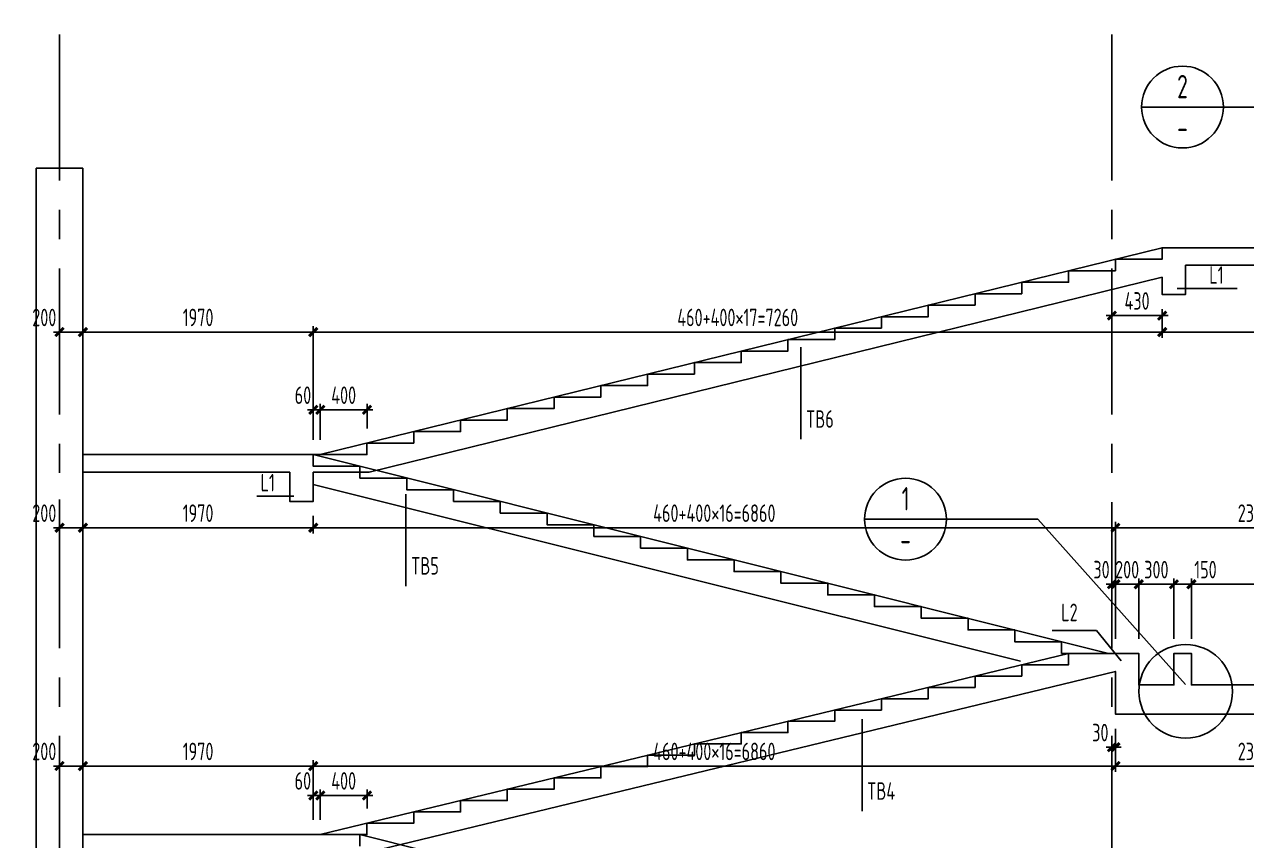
# Model space of a CAD drawing. Extents: x 20383 to 83436, y 6754 to 118707.
# Drawn here: x 33391 to 43842, y 30740 to 37720 of the extents above; entities that cross this region are included whole.
import ezdxf
from ezdxf.enums import TextEntityAlignment as Align

# ---------------------------------------------------------------- set-up
doc = ezdxf.new("R2010")
doc.units = 0
doc.header["$LTSCALE"] = 1000
doc.header["$MEASUREMENT"] = 0
doc.linetypes.add('CENTER', pattern=[2, 1.25, -0.25, 0.25, -0.25])
doc.layers.get('0').update_dxf_attribs({"linetype": 'CONTINUOUS'})
doc.layers.get('Defpoints').update_dxf_attribs({"color": 167, "linetype": 'CONTINUOUS'})
for name, color, linetype in [('$0$A_STR-砼墙', 51, 'CONTINUOUS'), ('104-13 B2核心筒$0$A_STR-砼墙', 51, 'CONTINUOUS'), ('A_STR-砼墙', 51, 'CONTINUOUS'), ('A_STR-砼柱', 51, 'CONTINUOUS'), ('AXIS', 253, 'CENTER'), ('s-dim', 3, 'CONTINUOUS'), ('S-TEXT', 7, 'CONTINUOUS'), ('s-thin', 3, 'CONTINUOUS'), ('S_TEXT', 7, 'CONTINUOUS'), ('S_THIN', 7, 'CONTINUOUS')]:
    doc.layers.add(name, color=color, linetype=linetype)
doc.styles.add('TSSD_Dimension', font='tssdeng.shx', dxfattribs={"width": 0.7, "bigfont": 'TSSDCHN.SHX'})
doc.styles.add('TSSD_Label', font='Tssdeng.shx', dxfattribs={"width": 0.7, "bigfont": 'Hztxt.shx'})
doc.styles.add('TSSD_Num', font='Tssdeng.shx', dxfattribs={"width": 0.7, "bigfont": 'Hztxt.shx'})
doc.dimstyles.new('TSSD_50_50', dxfattribs={"dimtxt": 150, "dimasz": 50, "dimexe": 50, "dimexo": 125, "dimgap": 50, "dimtad": 1, "dimdec": 0, "dimzin": 0, "dimdsep": 46, "dimtxsty": 'TSSD_Dimension', "dimblk": 'ARCHTICK', "dimblk1": 'ARCHTICK', "dimblk2": 'ARCHTICK', "dimcen": 0, "dimdle": 50, "dimclrt": 7, "dimadec": 0, "dimazin": 0, "dimtfac": 1, "dimtdec": 0, "dimtix": 1, "dimtmove": 2, "dimatfit": 3, "dimfxl": 1, "dimtolj": 1, "dimtzin": 0, "dimarcsym": 0})

# ---------------------------------------------------------------- blocks, each defined once
blk = doc.blocks.new('_ArchTick')
at = {"color": 0, "const_width": 0.5}
blk.add_lwpolyline([(-0.71, -0.71), (0.71, 0.71)], dxfattribs=at)
blk = doc.blocks.new('*D119')
at = {"layer": 'Defpoints', "color": 0, "transparency": 16777216}
for p in [(33891, 31377), (33691, 31048), (33891, 30791)]:
    blk.add_point(p, dxfattribs=at)
at = {"layer": 's-dim', "color": 0, "lineweight": -2, "transparency": 16777216}
for p, q in [((33641, 31377), (33941, 31377)), ((33691, 31173), (33691, 31427)), ((33891, 30916), (33891, 31427))]:
    blk.add_line(p, q, dxfattribs=at)
at = {"layer": 's-dim', "color": 0, "lineweight": -2, "transparency": 16777216, "xscale": 50, "yscale": 50, "zscale": 50, "rotation": 180}
blk.add_blockref('_ArchTick', (33691, 31377), dxfattribs=at)
at = {"layer": 's-dim', "color": 0, "lineweight": -2, "transparency": 16777216, "xscale": 50, "yscale": 50, "zscale": 50}
blk.add_blockref('_ArchTick', (33891, 31377), dxfattribs=at)
at = {"layer": 's-dim', "color": 7, "transparency": 16777216, "insert": (33561, 31502), "char_height": 150, "attachment_point": 5, "style": 'TSSD_Dimension'}
blk.add_mtext('\\A1;200', dxfattribs=at)
blk = doc.blocks.new('*D120')
at = {"layer": 'Defpoints', "color": 0, "transparency": 16777216}
for p in [(35861, 31377), (33891, 30791), (35861, 30791)]:
    blk.add_point(p, dxfattribs=at)
at = {"layer": 's-dim', "color": 0, "lineweight": -2, "transparency": 16777216}
for p, q in [((33841, 31377), (35911, 31377)), ((33891, 30916), (33891, 31427)), ((35861, 30916), (35861, 31427))]:
    blk.add_line(p, q, dxfattribs=at)
at = {"layer": 's-dim', "color": 0, "lineweight": -2, "transparency": 16777216, "xscale": 50, "yscale": 50, "zscale": 50, "rotation": 180}
blk.add_blockref('_ArchTick', (33891, 31377), dxfattribs=at)
at = {"layer": 's-dim', "color": 0, "lineweight": -2, "transparency": 16777216, "xscale": 50, "yscale": 50, "zscale": 50}
blk.add_blockref('_ArchTick', (35861, 31377), dxfattribs=at)
at = {"layer": 's-dim', "color": 7, "transparency": 16777216, "insert": (34876, 31502), "char_height": 150, "attachment_point": 5, "style": 'TSSD_Dimension'}
blk.add_mtext('\\A1;1970', dxfattribs=at)
blk = doc.blocks.new('*D122')
at = {"layer": 'Defpoints', "color": 0, "transparency": 16777216}
for p in [(42721, 31821), (42721, 31377), (35861, 30916)]:
    blk.add_point(p, dxfattribs=at)
at = {"layer": 's-dim', "color": 0, "lineweight": -2, "transparency": 16777216}
for p, q in [((42721, 31696), (42721, 31327)), ((35811, 31377), (42771, 31377)), ((35861, 31041), (35861, 31427))]:
    blk.add_line(p, q, dxfattribs=at)
at = {"layer": 's-dim', "color": 0, "lineweight": -2, "transparency": 16777216, "xscale": 50, "yscale": 50, "zscale": 50, "rotation": 180}
blk.add_blockref('_ArchTick', (35861, 31377), dxfattribs=at)
at = {"layer": 's-dim', "color": 0, "lineweight": -2, "transparency": 16777216, "xscale": 50, "yscale": 50, "zscale": 50}
blk.add_blockref('_ArchTick', (42721, 31377), dxfattribs=at)
at = {"layer": 's-dim', "color": 7, "transparency": 16777216, "insert": (39291, 31502), "char_height": 150, "attachment_point": 5, "style": 'TSSD_Dimension'}
blk.add_mtext('\\A1;460+400×16=6860', dxfattribs=at)
blk = doc.blocks.new('*D123')
at = {"layer": 'Defpoints', "color": 0, "transparency": 16777216}
for p in [(42721, 31821), (45091, 31821), (45091, 31377)]:
    blk.add_point(p, dxfattribs=at)
at = {"layer": 's-dim', "color": 0, "lineweight": -2, "transparency": 16777216}
for p, q in [((42721, 31696), (42721, 31327)), ((45091, 31696), (45091, 31327)), ((42671, 31377), (45141, 31377))]:
    blk.add_line(p, q, dxfattribs=at)
at = {"layer": 's-dim', "color": 0, "lineweight": -2, "transparency": 16777216, "xscale": 50, "yscale": 50, "zscale": 50, "rotation": 180}
blk.add_blockref('_ArchTick', (42721, 31377), dxfattribs=at)
at = {"layer": 's-dim', "color": 0, "lineweight": -2, "transparency": 16777216, "xscale": 50, "yscale": 50, "zscale": 50}
blk.add_blockref('_ArchTick', (45091, 31377), dxfattribs=at)
at = {"layer": 's-dim', "color": 7, "transparency": 16777216, "insert": (43906, 31502), "char_height": 150, "attachment_point": 5, "style": 'TSSD_Dimension'}
blk.add_mtext('\\A1;2370', dxfattribs=at)
blk = doc.blocks.new('*D124')
at = {"layer": 'Defpoints', "color": 0, "transparency": 16777216}
for p in [(42721, 31538), (42691, 31377), (42721, 31377)]:
    blk.add_point(p, dxfattribs=at)
at = {"layer": 's-dim', "color": 0, "lineweight": -2, "transparency": 16777216}
for p, q in [((42691, 31502), (42691, 31588)), ((42721, 31502), (42721, 31588)), ((42691, 31538), (42641, 31538)), ((42691, 31538), (42721, 31538)), ((42721, 31538), (42771, 31538))]:
    blk.add_line(p, q, dxfattribs=at)
at = {"layer": 's-dim', "color": 0, "lineweight": -2, "transparency": 16777216, "xscale": 50, "yscale": 50, "zscale": 50}
blk.add_blockref('_ArchTick', (42691, 31538), dxfattribs=at)
at = {"layer": 's-dim', "color": 0, "lineweight": -2, "transparency": 16777216, "xscale": 50, "yscale": 50, "zscale": 50, "rotation": 180}
blk.add_blockref('_ArchTick', (42721, 31538), dxfattribs=at)
at = {"layer": 's-dim', "color": 7, "transparency": 16777216, "insert": (42592, 31663), "char_height": 150, "attachment_point": 5, "style": 'TSSD_Dimension'}
blk.add_mtext('\\A1;30', dxfattribs=at)
blk = doc.blocks.new('*D125')
at = {"layer": 'Defpoints', "color": 0, "transparency": 16777216}
for p in [(33891, 33891), (33691, 33781), (33891, 33415)]:
    blk.add_point(p, dxfattribs=at)
at = {"layer": 's-dim', "color": 0, "lineweight": -2, "transparency": 16777216}
for p, q in [((33891, 33766), (33891, 33365)), ((33691, 33656), (33691, 33365)), ((33641, 33415), (33941, 33415))]:
    blk.add_line(p, q, dxfattribs=at)
at = {"layer": 's-dim', "color": 0, "lineweight": -2, "transparency": 16777216, "xscale": 50, "yscale": 50, "zscale": 50, "rotation": 180}
blk.add_blockref('_ArchTick', (33691, 33415), dxfattribs=at)
at = {"layer": 's-dim', "color": 0, "lineweight": -2, "transparency": 16777216, "xscale": 50, "yscale": 50, "zscale": 50}
blk.add_blockref('_ArchTick', (33891, 33415), dxfattribs=at)
at = {"layer": 's-dim', "color": 7, "transparency": 16777216, "insert": (33561, 33540), "char_height": 150, "attachment_point": 5, "style": 'TSSD_Dimension'}
blk.add_mtext('\\A1;200', dxfattribs=at)
blk = doc.blocks.new('*D126')
at = {"layer": 'Defpoints', "color": 0, "transparency": 16777216}
for p in [(33891, 33891), (35861, 33641), (35861, 33415)]:
    blk.add_point(p, dxfattribs=at)
at = {"layer": 's-dim', "color": 0, "lineweight": -2, "transparency": 16777216}
for p, q in [((33891, 33766), (33891, 33365)), ((35861, 33516), (35861, 33365)), ((33841, 33415), (35911, 33415))]:
    blk.add_line(p, q, dxfattribs=at)
at = {"layer": 's-dim', "color": 0, "lineweight": -2, "transparency": 16777216, "xscale": 50, "yscale": 50, "zscale": 50, "rotation": 180}
blk.add_blockref('_ArchTick', (33891, 33415), dxfattribs=at)
at = {"layer": 's-dim', "color": 0, "lineweight": -2, "transparency": 16777216, "xscale": 50, "yscale": 50, "zscale": 50}
blk.add_blockref('_ArchTick', (35861, 33415), dxfattribs=at)
at = {"layer": 's-dim', "color": 7, "transparency": 16777216, "insert": (34876, 33540), "char_height": 150, "attachment_point": 5, "style": 'TSSD_Dimension'}
blk.add_mtext('\\A1;1970', dxfattribs=at)
blk = doc.blocks.new('*D127')
at = {"layer": 'Defpoints', "color": 0, "transparency": 16777216}
for p in [(35861, 33641), (42721, 33415), (42721, 32341)]:
    blk.add_point(p, dxfattribs=at)
at = {"layer": 's-dim', "color": 0, "lineweight": -2, "transparency": 16777216}
for p, q in [((35861, 33516), (35861, 33365)), ((42721, 32466), (42721, 33465)), ((35811, 33415), (42771, 33415))]:
    blk.add_line(p, q, dxfattribs=at)
at = {"layer": 's-dim', "color": 0, "lineweight": -2, "transparency": 16777216, "xscale": 50, "yscale": 50, "zscale": 50, "rotation": 180}
blk.add_blockref('_ArchTick', (35861, 33415), dxfattribs=at)
at = {"layer": 's-dim', "color": 0, "lineweight": -2, "transparency": 16777216, "xscale": 50, "yscale": 50, "zscale": 50}
blk.add_blockref('_ArchTick', (42721, 33415), dxfattribs=at)
at = {"layer": 's-dim', "color": 7, "transparency": 16777216, "insert": (39291, 33540), "char_height": 150, "attachment_point": 5, "style": 'TSSD_Dimension'}
blk.add_mtext('\\A1;460+400×16=6860', dxfattribs=at)
blk = doc.blocks.new('*D128')
at = {"layer": 'Defpoints', "color": 0, "transparency": 16777216}
for p in [(45091, 33462), (45091, 33415), (42721, 32341)]:
    blk.add_point(p, dxfattribs=at)
at = {"layer": 's-dim', "color": 0, "lineweight": -2, "transparency": 16777216}
for p, q in [((42721, 32466), (42721, 33465)), ((42671, 33415), (45141, 33415)), ((45091, 33337), (45091, 33365))]:
    blk.add_line(p, q, dxfattribs=at)
at = {"layer": 's-dim', "color": 0, "lineweight": -2, "transparency": 16777216, "xscale": 50, "yscale": 50, "zscale": 50, "rotation": 180}
blk.add_blockref('_ArchTick', (42721, 33415), dxfattribs=at)
at = {"layer": 's-dim', "color": 0, "lineweight": -2, "transparency": 16777216, "xscale": 50, "yscale": 50, "zscale": 50}
blk.add_blockref('_ArchTick', (45091, 33415), dxfattribs=at)
at = {"layer": 's-dim', "color": 7, "transparency": 16777216, "insert": (43906, 33540), "char_height": 150, "attachment_point": 5, "style": 'TSSD_Dimension'}
blk.add_mtext('\\A1;2370', dxfattribs=at)
blk = doc.blocks.new('*D134')
at = {"layer": 'Defpoints', "color": 0, "transparency": 16777216}
for p in [(42721, 32932), (42721, 32713), (42691, 32341)]:
    blk.add_point(p, dxfattribs=at)
at = {"layer": 's-dim', "color": 0, "lineweight": -2, "transparency": 16777216}
for p, q in [((42691, 32932), (42641, 32932)), ((42691, 32466), (42691, 32982)), ((42691, 32932), (42721, 32932)), ((42721, 32838), (42721, 32982)), ((42721, 32932), (42771, 32932))]:
    blk.add_line(p, q, dxfattribs=at)
at = {"layer": 's-dim', "color": 0, "lineweight": -2, "transparency": 16777216, "xscale": 50, "yscale": 50, "zscale": 50}
blk.add_blockref('_ArchTick', (42691, 32932), dxfattribs=at)
at = {"layer": 's-dim', "color": 0, "lineweight": -2, "transparency": 16777216, "xscale": 50, "yscale": 50, "zscale": 50, "rotation": 180}
blk.add_blockref('_ArchTick', (42721, 32932), dxfattribs=at)
at = {"layer": 's-dim', "color": 7, "transparency": 16777216, "insert": (42602, 33057), "char_height": 150, "attachment_point": 5, "style": 'TSSD_Dimension'}
blk.add_mtext('\\A1;30', dxfattribs=at)
blk = doc.blocks.new('*D135')
at = {"layer": 'Defpoints', "color": 0, "transparency": 16777216}
for p in [(42921, 32932), (42721, 32713), (42921, 32341)]:
    blk.add_point(p, dxfattribs=at)
at = {"layer": 's-dim', "color": 0, "lineweight": -2, "transparency": 16777216}
for p, q in [((42721, 32932), (42671, 32932)), ((42721, 32838), (42721, 32982)), ((42721, 32932), (42921, 32932)), ((42921, 32466), (42921, 32982)), ((42921, 32932), (42971, 32932))]:
    blk.add_line(p, q, dxfattribs=at)
at = {"layer": 's-dim', "color": 0, "lineweight": -2, "transparency": 16777216, "xscale": 50, "yscale": 50, "zscale": 50}
blk.add_blockref('_ArchTick', (42721, 32932), dxfattribs=at)
at = {"layer": 's-dim', "color": 0, "lineweight": -2, "transparency": 16777216, "xscale": 50, "yscale": 50, "zscale": 50, "rotation": 180}
blk.add_blockref('_ArchTick', (42921, 32932), dxfattribs=at)
at = {"layer": 's-dim', "color": 7, "transparency": 16777216, "insert": (42821, 33057), "char_height": 150, "attachment_point": 5, "style": 'TSSD_Dimension'}
blk.add_mtext('\\A1;200', dxfattribs=at)
blk = doc.blocks.new('*D136')
at = {"layer": 'Defpoints', "color": 0, "transparency": 16777216}
for p in [(43221, 32932), (42921, 32341), (43221, 32341)]:
    blk.add_point(p, dxfattribs=at)
at = {"layer": 's-dim', "color": 0, "lineweight": -2, "transparency": 16777216}
for p, q in [((42921, 32932), (42871, 32932)), ((42921, 32466), (42921, 32982)), ((42921, 32932), (43221, 32932)), ((43221, 32466), (43221, 32982)), ((43221, 32932), (43271, 32932))]:
    blk.add_line(p, q, dxfattribs=at)
at = {"layer": 's-dim', "color": 0, "lineweight": -2, "transparency": 16777216, "xscale": 50, "yscale": 50, "zscale": 50}
blk.add_blockref('_ArchTick', (42921, 32932), dxfattribs=at)
at = {"layer": 's-dim', "color": 0, "lineweight": -2, "transparency": 16777216, "xscale": 50, "yscale": 50, "zscale": 50, "rotation": 180}
blk.add_blockref('_ArchTick', (43221, 32932), dxfattribs=at)
at = {"layer": 's-dim', "color": 7, "transparency": 16777216, "insert": (43071, 33057), "char_height": 150, "attachment_point": 5, "style": 'TSSD_Dimension'}
blk.add_mtext('\\A1;300', dxfattribs=at)
blk = doc.blocks.new('*D137')
at = {"layer": 'Defpoints', "color": 0, "transparency": 16777216}
for p in [(43371, 32932), (43221, 32341), (43371, 32341)]:
    blk.add_point(p, dxfattribs=at)
at = {"layer": 's-dim', "color": 0, "lineweight": -2, "transparency": 16777216}
for p, q in [((43171, 32932), (43421, 32932)), ((43221, 32466), (43221, 32982)), ((43371, 32466), (43371, 32982))]:
    blk.add_line(p, q, dxfattribs=at)
at = {"layer": 's-dim', "color": 0, "lineweight": -2, "transparency": 16777216, "xscale": 50, "yscale": 50, "zscale": 50, "rotation": 180}
blk.add_blockref('_ArchTick', (43221, 32932), dxfattribs=at)
at = {"layer": 's-dim', "color": 0, "lineweight": -2, "transparency": 16777216, "xscale": 50, "yscale": 50, "zscale": 50}
blk.add_blockref('_ArchTick', (43371, 32932), dxfattribs=at)
at = {"layer": 's-dim', "color": 7, "transparency": 16777216, "insert": (43491, 33057), "char_height": 150, "attachment_point": 5, "style": 'TSSD_Dimension'}
blk.add_mtext('\\A1;150', dxfattribs=at)
blk = doc.blocks.new('*D138')
at = {"layer": 'Defpoints', "color": 0, "transparency": 16777216}
for p in [(45091, 32932), (45091, 32853), (43371, 32341)]:
    blk.add_point(p, dxfattribs=at)
at = {"layer": 's-dim', "color": 0, "lineweight": -2, "transparency": 16777216}
for p, q in [((43321, 32932), (45141, 32932)), ((43371, 32466), (43371, 32982)), ((45091, 32978), (45091, 32982))]:
    blk.add_line(p, q, dxfattribs=at)
at = {"layer": 's-dim', "color": 0, "lineweight": -2, "transparency": 16777216, "xscale": 50, "yscale": 50, "zscale": 50, "rotation": 180}
blk.add_blockref('_ArchTick', (43371, 32932), dxfattribs=at)
at = {"layer": 's-dim', "color": 0, "lineweight": -2, "transparency": 16777216, "xscale": 50, "yscale": 50, "zscale": 50}
blk.add_blockref('_ArchTick', (45091, 32932), dxfattribs=at)
at = {"layer": 's-dim', "color": 7, "transparency": 16777216, "insert": (44231, 33057), "char_height": 150, "attachment_point": 5, "style": 'TSSD_Dimension'}
blk.add_mtext('\\A1;1720', dxfattribs=at)
blk = doc.blocks.new('*D139')
at = {"layer": 'Defpoints', "color": 0, "transparency": 16777216}
for p in [(33891, 35089), (33691, 34273), (33891, 34041)]:
    blk.add_point(p, dxfattribs=at)
at = {"layer": 's-dim', "color": 0, "lineweight": -2, "transparency": 16777216}
for p, q in [((33691, 34398), (33691, 35139)), ((33891, 34166), (33891, 35139)), ((33641, 35089), (33941, 35089))]:
    blk.add_line(p, q, dxfattribs=at)
at = {"layer": 's-dim', "color": 0, "lineweight": -2, "transparency": 16777216, "xscale": 50, "yscale": 50, "zscale": 50, "rotation": 180}
blk.add_blockref('_ArchTick', (33691, 35089), dxfattribs=at)
at = {"layer": 's-dim', "color": 0, "lineweight": -2, "transparency": 16777216, "xscale": 50, "yscale": 50, "zscale": 50}
blk.add_blockref('_ArchTick', (33891, 35089), dxfattribs=at)
at = {"layer": 's-dim', "color": 7, "transparency": 16777216, "insert": (33561, 35214), "char_height": 150, "attachment_point": 5, "style": 'TSSD_Dimension'}
blk.add_mtext('\\A1;200', dxfattribs=at)
blk = doc.blocks.new('*D140')
at = {"layer": 'Defpoints', "color": 0, "transparency": 16777216}
for p in [(35861, 35089), (33891, 34041), (35861, 34041)]:
    blk.add_point(p, dxfattribs=at)
at = {"layer": 's-dim', "color": 0, "lineweight": -2, "transparency": 16777216}
for p, q in [((33891, 34166), (33891, 35139)), ((35861, 34166), (35861, 35139)), ((33841, 35089), (35911, 35089))]:
    blk.add_line(p, q, dxfattribs=at)
at = {"layer": 's-dim', "color": 0, "lineweight": -2, "transparency": 16777216, "xscale": 50, "yscale": 50, "zscale": 50, "rotation": 180}
blk.add_blockref('_ArchTick', (33891, 35089), dxfattribs=at)
at = {"layer": 's-dim', "color": 0, "lineweight": -2, "transparency": 16777216, "xscale": 50, "yscale": 50, "zscale": 50}
blk.add_blockref('_ArchTick', (35861, 35089), dxfattribs=at)
at = {"layer": 's-dim', "color": 7, "transparency": 16777216, "insert": (34876, 35214), "char_height": 150, "attachment_point": 5, "style": 'TSSD_Dimension'}
blk.add_mtext('\\A1;1970', dxfattribs=at)
blk = doc.blocks.new('*D141')
at = {"layer": 'Defpoints', "color": 0, "transparency": 16777216}
for p in [(43121, 35411), (43121, 35089), (35861, 34041)]:
    blk.add_point(p, dxfattribs=at)
at = {"layer": 's-dim', "color": 0, "lineweight": -2, "transparency": 16777216}
for p, q in [((43121, 35286), (43121, 35039)), ((35861, 34166), (35861, 35139)), ((35811, 35089), (43171, 35089))]:
    blk.add_line(p, q, dxfattribs=at)
at = {"layer": 's-dim', "color": 0, "lineweight": -2, "transparency": 16777216, "xscale": 50, "yscale": 50, "zscale": 50, "rotation": 180}
blk.add_blockref('_ArchTick', (35861, 35089), dxfattribs=at)
at = {"layer": 's-dim', "color": 0, "lineweight": -2, "transparency": 16777216, "xscale": 50, "yscale": 50, "zscale": 50}
blk.add_blockref('_ArchTick', (43121, 35089), dxfattribs=at)
at = {"layer": 's-dim', "color": 7, "transparency": 16777216, "insert": (39491, 35214), "char_height": 150, "attachment_point": 5, "style": 'TSSD_Dimension'}
blk.add_mtext('\\A1;460+400×17=7260', dxfattribs=at)
blk = doc.blocks.new('*D142')
at = {"layer": 'Defpoints', "color": 0, "transparency": 16777216}
for p in [(43121, 35411), (45091, 35411), (45091, 35089)]:
    blk.add_point(p, dxfattribs=at)
at = {"layer": 's-dim', "color": 0, "lineweight": -2, "transparency": 16777216}
for p, q in [((43121, 35286), (43121, 35039)), ((45091, 35286), (45091, 35039)), ((43071, 35089), (45141, 35089))]:
    blk.add_line(p, q, dxfattribs=at)
at = {"layer": 's-dim', "color": 0, "lineweight": -2, "transparency": 16777216, "xscale": 50, "yscale": 50, "zscale": 50, "rotation": 180}
blk.add_blockref('_ArchTick', (43121, 35089), dxfattribs=at)
at = {"layer": 's-dim', "color": 0, "lineweight": -2, "transparency": 16777216, "xscale": 50, "yscale": 50, "zscale": 50}
blk.add_blockref('_ArchTick', (45091, 35089), dxfattribs=at)
at = {"layer": 's-dim', "color": 7, "transparency": 16777216, "insert": (44106, 35214), "char_height": 150, "attachment_point": 5, "style": 'TSSD_Dimension'}
blk.add_mtext('\\A1;1970', dxfattribs=at)
blk = doc.blocks.new('*D143')
at = {"layer": 'Defpoints', "color": 0, "transparency": 16777216}
for p in [(43121, 35230), (42691, 35089), (43121, 35089)]:
    blk.add_point(p, dxfattribs=at)
at = {"layer": 's-dim', "color": 0, "lineweight": -2, "transparency": 16777216}
for p, q in [((42641, 35230), (43171, 35230)), ((42691, 35214), (42691, 35280)), ((43121, 35214), (43121, 35280))]:
    blk.add_line(p, q, dxfattribs=at)
at = {"layer": 's-dim', "color": 0, "lineweight": -2, "transparency": 16777216, "xscale": 50, "yscale": 50, "zscale": 50, "rotation": 180}
blk.add_blockref('_ArchTick', (42691, 35230), dxfattribs=at)
at = {"layer": 's-dim', "color": 0, "lineweight": -2, "transparency": 16777216, "xscale": 50, "yscale": 50, "zscale": 50}
blk.add_blockref('_ArchTick', (43121, 35230), dxfattribs=at)
at = {"layer": 's-dim', "color": 7, "transparency": 16777216, "insert": (42906, 35355), "char_height": 150, "attachment_point": 5, "style": 'TSSD_Dimension'}
blk.add_mtext('\\A1;430', dxfattribs=at)
blk = doc.blocks.new('ts_idx')
at = {"color": 0, "linetype": 'ByBlock', "lineweight": -2}
blk.add_line((-0.5, 0), (0.5, 0), dxfattribs=at)
blk.add_circle((0, 0), 0.5, dxfattribs=at)
at = {"color": 0, "linetype": 'ByBlock', "lineweight": -2, "style": 'TSSD_Num', "width": 0.7}
for tag, p in [('1', (0, 0.25)), ('A', (0, -0.25))]:
    blk.add_attdef(tag, text='', height=0.286, dxfattribs=at).set_placement(p, align=Align.MIDDLE_CENTER)
blk = doc.blocks.new('*D173')
at = {"layer": 'Defpoints', "color": 0, "transparency": 16777216}
for p in [(35921, 31125), (36321, 30888), (35921, 30791)]:
    blk.add_point(p, dxfattribs=at)
at = {"layer": 's-dim', "color": 0, "lineweight": -2, "transparency": 16777216}
for p, q in [((35921, 30916), (35921, 31175)), ((36321, 31013), (36321, 31175)), ((36371, 31125), (35871, 31125))]:
    blk.add_line(p, q, dxfattribs=at)
at = {"layer": 's-dim', "color": 0, "lineweight": -2, "transparency": 16777216, "xscale": 50, "yscale": 50, "zscale": 50, "rotation": 180}
blk.add_blockref('_ArchTick', (35921, 31125), dxfattribs=at)
at = {"layer": 's-dim', "color": 0, "lineweight": -2, "transparency": 16777216, "xscale": 50, "yscale": 50, "zscale": 50}
blk.add_blockref('_ArchTick', (36321, 31125), dxfattribs=at)
at = {"layer": 's-dim', "color": 7, "transparency": 16777216, "insert": (36121, 31250), "char_height": 150, "attachment_point": 5, "style": 'TSSD_Dimension'}
blk.add_mtext('\\A1;400', dxfattribs=at)
blk = doc.blocks.new('*D174')
at = {"layer": 'Defpoints', "color": 0, "transparency": 16777216}
for p in [(35861, 31125), (35861, 31082), (35921, 30791)]:
    blk.add_point(p, dxfattribs=at)
at = {"layer": 's-dim', "color": 0, "lineweight": -2, "transparency": 16777216}
for p, q in [((35861, 31207), (35861, 31175)), ((35921, 30916), (35921, 31175)), ((35861, 31125), (35811, 31125)), ((35921, 31125), (35861, 31125)), ((35921, 31125), (35971, 31125))]:
    blk.add_line(p, q, dxfattribs=at)
at = {"layer": 's-dim', "color": 0, "lineweight": -2, "transparency": 16777216, "xscale": 50, "yscale": 50, "zscale": 50}
blk.add_blockref('_ArchTick', (35861, 31125), dxfattribs=at)
at = {"layer": 's-dim', "color": 0, "lineweight": -2, "transparency": 16777216, "xscale": 50, "yscale": 50, "zscale": 50, "rotation": 180}
blk.add_blockref('_ArchTick', (35921, 31125), dxfattribs=at)
at = {"layer": 's-dim', "color": 7, "transparency": 16777216, "insert": (35772, 31250), "char_height": 150, "attachment_point": 5, "style": 'TSSD_Dimension'}
blk.add_mtext('\\A1;60', dxfattribs=at)
blk = doc.blocks.new('*D175')
at = {"layer": 'Defpoints', "color": 0, "transparency": 16777216}
for p in [(35921, 34424), (36321, 34139), (35921, 34041)]:
    blk.add_point(p, dxfattribs=at)
at = {"layer": 's-dim', "color": 0, "lineweight": -2, "transparency": 16777216}
for p, q in [((36371, 34424), (35871, 34424)), ((35921, 34166), (35921, 34474)), ((36321, 34264), (36321, 34474))]:
    blk.add_line(p, q, dxfattribs=at)
at = {"layer": 's-dim', "color": 0, "lineweight": -2, "transparency": 16777216, "xscale": 50, "yscale": 50, "zscale": 50, "rotation": 180}
blk.add_blockref('_ArchTick', (35921, 34424), dxfattribs=at)
at = {"layer": 's-dim', "color": 0, "lineweight": -2, "transparency": 16777216, "xscale": 50, "yscale": 50, "zscale": 50}
blk.add_blockref('_ArchTick', (36321, 34424), dxfattribs=at)
at = {"layer": 's-dim', "color": 7, "transparency": 16777216, "insert": (36121, 34549), "char_height": 150, "attachment_point": 5, "style": 'TSSD_Dimension'}
blk.add_mtext('\\A1;400', dxfattribs=at)
blk = doc.blocks.new('*D176')
at = {"layer": 'Defpoints', "color": 0, "transparency": 16777216}
for p in [(35861, 34424), (35861, 34166), (35921, 34041)]:
    blk.add_point(p, dxfattribs=at)
at = {"layer": 's-dim', "color": 0, "lineweight": -2, "transparency": 16777216}
for p, q in [((35861, 34424), (35811, 34424)), ((35861, 34291), (35861, 34474)), ((35921, 34424), (35861, 34424)), ((35921, 34166), (35921, 34474)), ((35921, 34424), (35971, 34424))]:
    blk.add_line(p, q, dxfattribs=at)
at = {"layer": 's-dim', "color": 0, "lineweight": -2, "transparency": 16777216, "xscale": 50, "yscale": 50, "zscale": 50}
blk.add_blockref('_ArchTick', (35861, 34424), dxfattribs=at)
at = {"layer": 's-dim', "color": 0, "lineweight": -2, "transparency": 16777216, "xscale": 50, "yscale": 50, "zscale": 50, "rotation": 180}
blk.add_blockref('_ArchTick', (35921, 34424), dxfattribs=at)
at = {"layer": 's-dim', "color": 7, "transparency": 16777216, "insert": (35773, 34549), "char_height": 150, "attachment_point": 5, "style": 'TSSD_Dimension'}
blk.add_mtext('\\A1;60', dxfattribs=at)

msp = doc.modelspace()

# ---------------------------------------------------------------- linework, layer by layer
at = {"layer": '$0$A_STR-砼墙'}
msp.add_line((35660.5, 33890.8), (33890.5, 33890.8), dxfattribs=at)
for points in [[(33890.5, 34040.8), (36320.5, 34040.8), (36320.5, 34139.2), (36720.5, 34139.2), (36720.5, 34237.5), (37120.5, 34237.5), (37120.5, 34335.8), (37520.5, 34335.8), (37520.5, 34434.2), (37920.5, 34434.2), (37920.5, 34532.5), (38320.5, 34532.5), (38320.5, 34630.8), (38720.5, 34630.8), (38720.5, 34729.2), (39120.5, 34729.2), (39120.5, 34827.5), (39520.5, 34827.5), (39520.5, 34925.8), (39920.5, 34925.8), (39920.5, 35024.2), (40320.5, 35024.2), (40320.5, 35122.5), (40720.5, 35122.5), (40720.5, 35220.8), (41120.5, 35220.8), (41120.5, 35319.2), (41520.5, 35319.2), (41520.5, 35417.5), (41920.5, 35417.5), (41920.5, 35515.8), (42320.5, 35515.8), (42320.5, 35614.2), (42720.5, 35614.2), (42720.5, 35712.5), (43120.5, 35712.5), (43120.5, 35810.8), (45090.5, 35810.8)], [(35860.5, 33890.8), (36338.7, 33890.8), (43120.5, 35558), (43120.5, 35410.8), (43320.5, 35410.8), (43320.5, 35660.8), (45090.5, 35660.8)], [(42320.5, 32340.8), (42260.5, 32340.8), (42260.5, 32440.8), (41860.5, 32440.8), (41860.5, 32540.8), (41460.5, 32540.8), (41460.5, 32640.8), (41060.5, 32640.8), (41060.5, 32740.8), (40660.5, 32740.8), (40660.5, 32840.8), (40260.5, 32840.8), (40260.5, 32940.8), (39860.5, 32940.8), (39860.5, 33040.8), (39460.5, 33040.8), (39460.5, 33140.8), (39060.5, 33140.8), (39060.5, 33240.8), (38660.5, 33240.8), (38660.5, 33340.8), (38260.5, 33340.8), (38260.5, 33440.8), (37860.5, 33440.8), (37860.5, 33540.8), (37460.5, 33540.8), (37460.5, 33640.8), (37060.5, 33640.8), (37060.5, 33740.8), (36660.5, 33740.8), (36660.5, 33840.8), (36260.5, 33840.8), (36260.5, 33940.8), (35860.5, 33940.8), (35860.5, 34040.8), (35860.5, 34040.8)], [(35860.5, 33890.8), (35860.5, 33640.8), (35660.5, 33640.8), (35660.5, 33890.8)], [(41909.7, 32273.9), (35860.5, 33786.2), (35860.5, 33786.2), (35860.5, 33786.2), (35860.5, 33786.2), (35860.5, 33786.2)], [(33890.5, 30790.8), (36320.5, 30790.8), (36320.5, 30887.7), (36720.5, 30887.7), (36720.5, 30984.6), (37120.5, 30984.6), (37120.5, 31081.4), (37520.5, 31081.4), (37520.5, 31178.3), (37920.5, 31178.3), (37920.5, 31275.2), (38320.5, 31275.2), (38320.5, 31372.1), (38720.5, 31372.1), (38720.5, 31468.9), (39120.5, 31468.9), (39120.5, 31565.8), (39520.5, 31565.8), (39520.5, 31662.7), (39920.5, 31662.7), (39920.5, 31759.6), (40320.5, 31759.6), (40320.5, 31856.4), (40720.5, 31856.4), (40720.5, 31953.3), (41120.5, 31953.3), (41120.5, 32050.2), (41520.5, 32050.2), (41520.5, 32147.1), (41920.5, 32147.1), (41920.5, 32243.9), (42320.5, 32243.9), (42320.5, 32340.8), (42920.5, 32340.8)], [(36260.5, 30690.8), (36260.5, 30790.8), (35860.5, 30790.8), (35860.5, 30790.8), (33890.5, 30790.8)]]:
    msp.add_lwpolyline(points, dxfattribs=at)
at = {"color": 4, "ltscale": 0.001}
msp.add_circle((43322.1, 32015.6), 400.2, dxfattribs=at)
at = {"layer": '104-13 B2核心筒$0$A_STR-砼墙'}
for p, q in [((33490.5, 36490.8), (33490.5, 25565.2)), ((33890.5, 36490.8), (33490.5, 36490.8)), ((33890.5, 36490.8), (33890.5, 25840.8))]:
    msp.add_line(p, q, dxfattribs=at)
at = {"layer": 'A_STR-砼墙'}
for points in [[(45090.5, 32070.8), (43370.5, 32070.8), (43370.5, 32340.8), (43220.5, 32340.8), (43220.5, 32070.8), (42920.5, 32070.8), (42920.5, 32340.8), (42720.5, 32340.8)], [(36338.4, 30640.8), (42720.5, 32186.5), (42720.5, 31820.8), (42920.5, 31820.8), (42920.5, 31820.8), (45090.5, 31820.8)]]:
    msp.add_lwpolyline(points, dxfattribs=at)
at = {"layer": 'A_STR-砼柱'}
for p, q in [((43120.5, 35810.8), (35920.5, 34040.8)), ((42660.5, 32340.8), (35860.5, 34040.8)), ((42320.5, 32340.8), (35920.5, 30790.8)), ((42660.5, 29190.8), (36260.6, 30790.8))]:
    msp.add_line(p, q, dxfattribs=at)
at = {"layer": 'AXIS', "color": 1}
for p, q in [((33690.5, 24384.2), (33690.5, 37720.4)), ((42690.5, 24384.2), (42690.5, 37720.4))]:
    msp.add_line(p, q, dxfattribs=at)
at = {"layer": 'S-TEXT'}
for p, q in [((42179, 32535.7), (42557.8, 32535.7)), ((42557.8, 32535.7), (42769.5, 32278.1))]:
    msp.add_line(p, q, dxfattribs=at)
at = {"layer": 's-thin'}
for p, q in [((44426.3, 37013.7), (43644.6, 37013.7)), ((42057.9, 33488.5), (41276.2, 33488.5)), ((43319.7, 32073.6), (42057.9, 33488.5))]:
    msp.add_line(p, q, dxfattribs=at)
at = {"layer": 'S_TEXT', "ltscale": 99}
for p, q in [((40030, 34959), (40030, 34171.9)), ((36652.9, 33703.3), (36652.9, 32916.1)), ((40555, 31777.2), (40555, 30990))]:
    msp.add_line(p, q, dxfattribs=at)
at = {"layer": 'S_THIN'}
for p, q in [((43249.5, 35460.6), (43761.2, 35460.6)), ((35377.3, 33686.1), (35694.5, 33686.1))]:
    msp.add_line(p, q, dxfattribs=at)

# ---------------------------------------------------------------- block references
at = {"layer": 's-thin'}
ref = msp.add_blockref('ts_idx', (43294.6, 37013.7), dxfattribs=dict(at, xscale=700, yscale=700, zscale=700))
ref.add_attrib('1', '2', dxfattribs={"height": 200, "style": 'TSSD_Num', "width": 0.7}).set_placement((43294.6, 37188.7), align=Align.MIDDLE_CENTER)
ref.add_attrib('-', '-', dxfattribs={"height": 200, "style": 'TSSD_Num', "width": 0.7}).set_placement((43294.6, 36838.7), align=Align.MIDDLE_CENTER)
ref = msp.add_blockref('ts_idx', (40926.2, 33488.5), dxfattribs=dict(at, xscale=700, yscale=700, zscale=700))
ref.add_attrib('1', '1', dxfattribs={"height": 200, "style": 'TSSD_Num', "width": 0.7}).set_placement((40926.2, 33663.5), align=Align.MIDDLE_CENTER)
ref.add_attrib('-', '-', dxfattribs={"height": 200, "style": 'TSSD_Num', "width": 0.7}).set_placement((40926.2, 33313.5), align=Align.MIDDLE_CENTER)

# ---------------------------------------------------------------- texts
at = {"layer": 'S-TEXT', "style": 'TSSD_Label', "width": 0.7}
msp.add_text('L2', height=150, dxfattribs=at).set_placement((42257.4, 32571.1), align=Align.BOTTOM_LEFT)
at = {"layer": 'S_TEXT', "ltscale": 99, "style": 'TSSD_Dimension', "width": 0.7}
for p in [(43523.4, 35501.8), (35410.4, 33726)]:
    msp.add_text('L1', height=150, dxfattribs=at).set_placement(p)
at = {"layer": 'S_TEXT', "ltscale": 99, "char_height": 150, "attachment_point": 3, "style": 'TSSD_Dimension'}
for s, insert in [('TB6', (40312.3, 34420.2)), ('TB5', (36935.2, 33164.4)), ('TB4', (40837.3, 31238.3))]:
    msp.add_mtext_dynamic_manual_height_columns(s, width=439.113, gutter_width=875, heights=[0], dxfattribs=dict(at, insert=insert))

# ---------------------------------------------------------------- dimensions: what is measured, and where the dimension line sits
at = {"layer": 's-dim'}
for base, p1, p2, picture, middle in [((43120.5, 35230.4), (42690.5, 35088.8), (43120.5, 35088.8), '*D143', (42905.5, 35355.4)), ((45090.5, 35088.8), (43120.5, 35410.8), (45090.5, 35410.8), '*D142', (44105.5, 35213.8)), ((35860.5, 35088.8), (33890.5, 34040.8), (35860.5, 34040.8), '*D140', (34875.5, 35213.8)), ((35920.5, 34424.4), (36320.5, 34139.2), (35920.5, 34040.8), '*D175', (36120.5, 34549.4)), ((35860.5, 33415.3), (33890.5, 33890.8), (35860.5, 33640.8), '*D126', (34875.5, 33540.3)), ((45090.5, 33415.3), (42720.5, 32340.8), (45090.5, 33461.8), '*D128', (43905.5, 33540.3)), ((42920.5, 32931.7), (42720.5, 32712.5), (42920.5, 32340.8), '*D135', (42820.5, 33056.7)), ((43220.5, 32931.7), (42920.5, 32340.8), (43220.5, 32340.8), '*D136', (43070.5, 33056.7)), ((45090.5, 32931.7), (43370.5, 32340.8), (45090.5, 32852.8), '*D138', (44230.5, 33056.7)), ((45090.5, 31377.1), (42720.5, 31820.8), (45090.5, 31820.8), '*D123', (43905.5, 31502.1)), ((35860.5, 31377.1), (33890.5, 30790.8), (35860.5, 30790.8), '*D120', (34875.5, 31502.1)), ((35920.6, 31124.6), (36320.5, 30887.7), (35920.6, 30790.8), '*D173', (36120.5, 31249.6))]:
    dim = msp.add_linear_dim(base=base, p1=p1, p2=p2, dimstyle='TSSD_50_50', dxfattribs=at)
    dim.commit()
    dim.dimension.update_dxf_attribs({"geometry": picture, "text_midpoint": middle})
for base, p1, p2, text, picture, middle in [((43120.5, 35088.8), (35860.5, 34040.8), (43120.5, 35410.8), '460+400×17=<>', '*D141', (39490.5, 35213.8)), ((42720.5, 33415.3), (35860.5, 33640.8), (42720.5, 32340.8), '460+400×16=6860', '*D127', (39290.5, 33540.3)), ((42720.5, 31377.1), (35860.5, 30915.8), (42720.5, 31820.8), '460+400×16=6860', '*D122', (39290.5, 31502.1))]:
    dim = msp.add_linear_dim(base=base, p1=p1, p2=p2, text=text, dimstyle='TSSD_50_50', dxfattribs=at)
    dim.commit()
    dim.dimension.update_dxf_attribs({"geometry": picture, "text_midpoint": middle})
for base, p1, p2, picture, middle in [((33890.5, 35088.8), (33690.5, 34272.9), (33890.5, 34040.8), '*D139', (33561.5, 35213.8)), ((35860.5, 34424.4), (35920.5, 34040.8), (35860.5, 34165.8), '*D176', (35773.2, 34549.4)), ((33890.5, 33415.3), (33690.5, 33781.3), (33890.5, 33890.8), '*D125', (33561.5, 33540.3)), ((42720.5, 32931.7), (42690.5, 32340.8), (42720.5, 32712.5), '*D134', (42601.9, 33056.7)), ((43370.5, 32931.7), (43220.5, 32340.8), (43370.5, 32340.8), '*D137', (43491.5, 33056.7)), ((42720.5, 31537.5), (42690.5, 31377.1), (42720.5, 31377.1), '*D124', (42592, 31662.5)), ((33890.5, 31377.1), (33690.5, 31048.1), (33890.5, 30790.8), '*D119', (33561.5, 31502.1)), ((35860.5, 31124.6), (35920.6, 30790.8), (35860.5, 31082.5), '*D174', (35771.9, 31249.6))]:
    dim = msp.add_linear_dim(base=base, p1=p1, p2=p2, dimstyle='TSSD_50_50', dxfattribs=at)
    dim.commit()
    dim.dimension.update_dxf_attribs({"geometry": picture, "text_midpoint": middle, "dimtype": 160})

doc.saveas('drawing.dxf')
